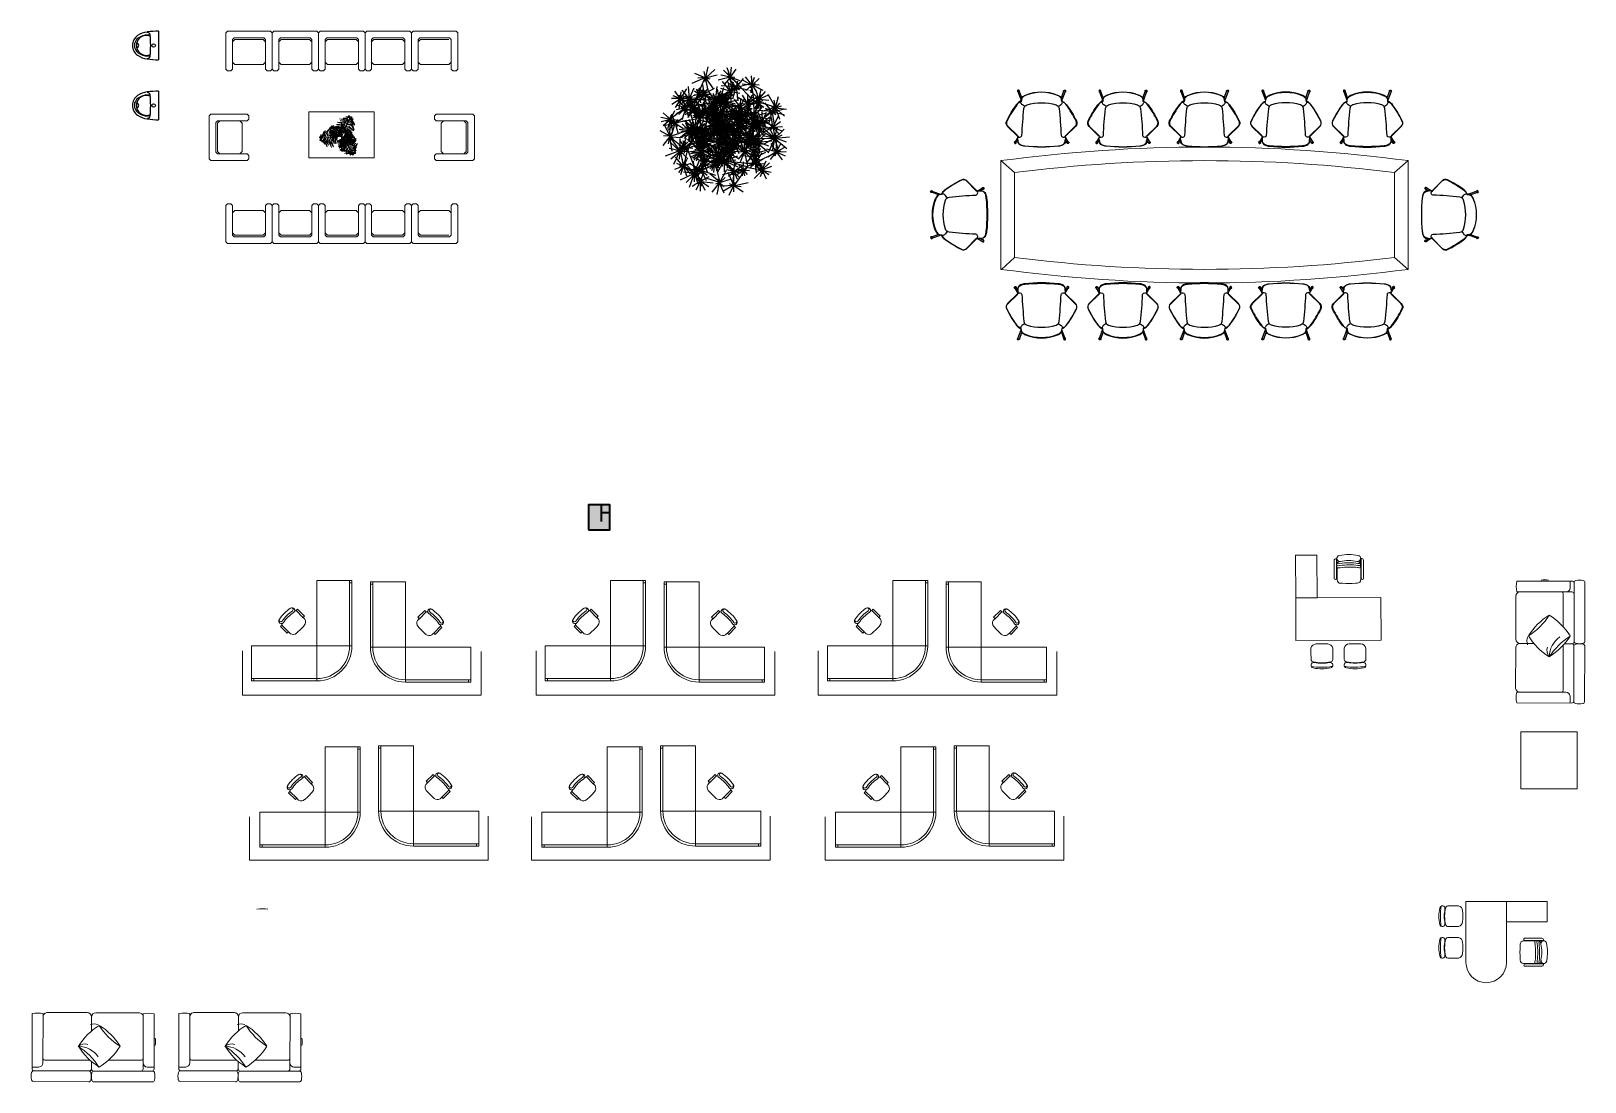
# Model space of a CAD drawing. Header units: millimetres. Extents: x 6919 to 14039, y 2520 to 4279.
# Drawn here: x 9257 to 10131, y 3679 to 4270 of the extents above; entities that cross this region are included whole.
import ezdxf

# ---------------------------------------------------------------- set-up
doc = ezdxf.new("R2010")
doc.units = ezdxf.units.MM
doc.linetypes.add('SLD-Durchgehend', pattern=[0])
doc.layers.get('Defpoints').update_dxf_attribs({"color": 250})
doc.layers.add('Edges', color=7, linetype='Continuous')
doc.layers.add('outline_cad-block.com', color=250, linetype='Continuous')
for name, color, linetype, lineweight in [('Furniture', 252, 'Continuous', 0), ('hatch', 214, 'Continuous', 15), ('wall', 160, 'Continuous', 35)]:
    doc.layers.add(name, color=color, linetype=linetype, lineweight=lineweight)

# ---------------------------------------------------------------- blocks, each defined once
blk = doc.blocks.new('Office_desk_set')
for p, q in [((-1255, 243), (-1255, 404)), ((-795, 242), (-795, 404)), ((-555, 243), (-555, 404)), ((-95, 242), (-95, 404)), ((-1350, 0), (0, 0)), ((-1255, 165), (-1255, 243)), ((-795, 163), (-795, 242)), ((-555, 165), (-555, 243)), ((-95, 163), (-95, 242)), ((0, 0), (0, -900)), ((0, -900), (-1350, -900)), ((-450, -1800), (-450, -900)), ((-450, -900), (0, -900)), ((0, -900), (0, -1800)), ((-1434, -1303), (-1432, -1686)), ((-1384, -1303), (-1382, -1724)), ((-1375, -1303), (-1375, -1280)), ((-1375, -1302), (-1374, -1370)), ((-1375, -1371), (-1373, -1718)), ((-1301, -1206), (-1294, -1206)), ((-1261, -1206), (-1294, -1206)), ((-989, -1204), (-948, -1204)), ((-874, -1301), (-874, -1278)), ((-874, -1301), (-873, -1369)), ((-873, -1369), (-871, -1716)), ((-864, -1301), (-862, -1722)), ((-814, -1301), (-812, -1684)), ((0, -1800), (-450, -1800))]:
    blk.add_line(p, q)
at = {"linetype": 'Continuous'}
for centre, radius, start, end in [((-1197, 524), 58.3, 99.8988, 279.7522), ((-1025, -282), 882, 78.0899, 101.9101), ((-1006, -480), 963, 91.1567, 100.8714), ((-1044, -480), 963, 79.1286, 88.8433), ((-853, 524), 58.3, 260.2478, 80.1012), ((-497, 524), 58.3, 99.8988, 279.7522), ((-325, -282), 882, 78.0899, 101.9101), ((-306, -480), 963, 91.1567, 100.8714), ((-344, -480), 963, 79.1286, 88.8433), ((-153, 524), 58.3, 260.2478, 80.1012), ((-1142, 192), 117, 193.2566, 265.9234), ((-1025, 1829), 1758, 265.9234, 274.0766), ((-908, 192), 117, 274.0766, 345.8334), ((-442, 192), 117, 193.2566, 265.9234), ((-325, 1829), 1758, 265.9234, 274.0766), ((-208, 192), 117, 274.0766, 345.8334), ((-1115, -3115), 1915, 86.2317, 94.3849), ((-1295, -1565), 102, 220.0354, 267.4848), ((-1310, -1730), 63.6, 80.5561, 260.4095), ((-1107, -635), 1049, 259.4369, 269.1516), ((-1149, -636), 1049, 271.465, 281.1797), ((-951, -1563), 102, 273.1318, 320.9947), ((-935, -1728), 63.6, 280.2071, 100.0605), ((-1127, -851), 961, 258.3982, 282.2184)]:
    blk.add_arc(centre, radius, start, end, dxfattribs=at)
for centre, radius, start, end in [((-1198, 395), 58, 100.0307, 171.6517), ((-1025, -682), 1250, 79.6211, 100.3789), ((-1025, -350), 823, 77.1708, 102.8292), ((-853, 395), 58, 8.3483, 79.9693), ((-498, 395), 58, 100.0307, 171.6517), ((-325, -682), 1250, 79.6211, 100.3789), ((-325, -350), 823, 77.1708, 102.8292), ((-153, 395), 58, 8.3483, 79.9693), ((-1350, -450), 450, 90, 270), ((-1409, -1314), 27.5, 24.5958, 155.829), ((-1301, -1280), 74.1, 90.3083, 180.3083), ((-948, -1278), 74.1, 0.3083, 90.3083), ((-849, -1313), 27.5, 204.3355, 206.5711), ((-839, -1312), 27.5, 24.7876, 156.0208), ((-1394, -1688), 38.1, 177.6524, 288.8331), ((-1345, -1690), 158, 74.7531, 100.4859), ((-1345, -1690), 112, 74.7531, 104.4332), ((-1345, -1733), 112, 74.7531, 104.4332), ((-1132, -228), 1366, 262.2773, 278.3393), ((-1132, -271), 1366, 262.2773, 278.3393), ((-1132, -228), 1320, 262.2773, 278.3393), ((-904, -1687), 158, 78.6001, 104.4332), ((-904, -1687), 112, 73.6429, 104.4332), ((-903, -1731), 112, 73.6429, 104.4332), ((-850, -1686), 38.1, 251.7835, 2.9643)]:
    blk.add_arc(centre, radius, start, end)
blk = doc.blocks.new('z_96')
at = {"color": 86, "linetype": 'Continuous'}
for p, q in [((-282, 143), (-440, 264)), ((-279, 140), (-327, 271)), ((-280, 150), (-254, 304)), ((-277, 144), (-209, 319)), ((-276, 141), (-147, 221)), ((-10, 183), (-130, 223)), ((2, 182), (-93, 262)), ((-2, 184), (-55, 292)), ((1, 182), (29, 300)), ((4, 189), (59, 265)), ((6, 185), (92, 285)), ((393, 90), (354, 209)), ((396, 95), (439, 246)), ((-283, 139), (-471, 115)), ((-292, 134), (-431, 180)), ((-279, 142), (-398, 17)), ((-286, 137), (-375, 92)), ((-278, 140), (-313, -1)), ((-279, 135), (-307, 100)), ((-280, 150), (-304, 174)), ((-278, 131), (-222, 40)), ((-277, 137), (-129, 19)), ((-263, 140), (-131, 114)), ((-260, 142), (-98, 156)), ((-75, -25), (-112, 38)), ((-6, 186), (-100, 114)), ((-5, 182), (-87, 72)), ((-72, -35), (-42, 65)), ((-1, 185), (126, 194)), ((2, 183), (70, 78)), ((10, 182), (88, 115)), ((164, -90), (143, 12)), ((163, -89), (239, 8)), ((393, 90), (274, 50)), ((393, 90), (285, 153)), ((393, 90), (294, 12)), ((391, 83), (363, 42)), ((393, 90), (479, 182)), ((393, 90), (515, 124)), ((393, 90), (494, 13)), ((393, 90), (517, 64)), ((393, 90), (443, -26)), ((409, 93), (456, 89)), ((-237, -199), (-392, -169)), ((-242, -196), (-391, -241)), ((-246, -194), (-283, -164)), ((-237, -199), (-267, -22)), ((-234, -202), (-196, -41)), ((-231, -196), (-205, -162)), ((-75, -39), (-157, -75)), ((-74, -33), (-152, -41)), ((-65, -33), (-136, -11)), ((-76, -36), (-103, -106)), ((-80, -29), (-90, -20)), ((-73, -35), (-72, -112)), ((-70, -40), (-38, -103)), ((-70, -41), (4, -57)), ((-68, -28), (-56, -19)), ((167, -95), (37, -175)), ((161, -92), (74, -95)), ((159, -86), (86, -29)), ((164, -102), (119, -171)), ((163, -86), (138, -56)), ((164, -93), (157, -141)), ((160, -93), (268, -148)), ((164, -92), (234, -170)), ((165, -92), (296, -74)), ((167, -88), (276, -25)), ((167, -91), (187, -100)), ((167, -104), (188, -213)), ((168, -88), (194, -72)), ((-242, -199), (-330, -310)), ((-241, -202), (-259, -277)), ((-242, -202), (-48, -207)), ((-236, -201), (-139, -307)), ((-231, -206), (-147, -236))]:
    blk.add_line(p, q, dxfattribs=at)
at = {"color": 251, "linetype": 'Continuous'}
for p, q in [((-18, -6), (-275, 142)), ((-5, -3), (1, 176)), ((0, 0), (389, 84)), ((-10, -6), (-236, -205)), ((-16, -6), (-75, -37)), ((-5, -19), (164, -92))]:
    blk.add_line(p, q, dxfattribs=at)
blk = doc.blocks.new('сосна 1')
for p, rotation in [((-413, 387), 205.4822314301707), ((318, 388), 121.1570021628385), ((-351, 122), 257.3134436407499), ((-143, -5), 121.1570021628385), ((-137, 361), 177.7388340989747), ((-117, 122), 55.05972244949476), ((286, 9), 60.73020616460848), ((-343, -102), 57.88453704712605), ((-274, 161), 177.7388340989747), ((174, 17), 349.7944254651076), ((234, -65), 73.86762904044271), ((-502, -282), 279.7984529833926), ((-175, -367), 63.19571700542104), ((98, -5), 177.7388340989747), ((327, 46), 177.7388340989747), ((-49, -394), 342.5348703671633), ((261, -459), 13.7229345296671)]:
    blk.add_blockref('z_96', p, dxfattribs=dict(rotation=rotation))
blk = doc.blocks.new('URINARIO E-01')
at = {"layer": 'Edges'}
blk.add_line((-0.179, 0), (0.179, 0), dxfattribs=at)
blk.add_circle((0, -0.062), 0.0217, dxfattribs=at)
for centre, radius, start, end in [((1.552, 0.066), 1.733, 182.1803, 186.902), ((0.102, -0.11), 0.272, 186.902, 214.3731), ((-0.13, -0.137), 0.0309, 96.1787, 179.6284), ((0, -1.337), 1.238, 90, 96.1787), ((-0.099, -0.134), 0.0309, 94.7005, 178.5474), ((0.068, -0.138), 0.198, 178.5474, 216.6603), ((0.049, -0.148), 0.173, 170.4634, 186.3292), ((0, -0.153), 0.124, 186.3292, 270), ((-0.061, -0.13), 0.0619, 162.6845, 170.4634), ((0, -1.337), 1.238, 83.8213, 90), ((0, -0.153), 0.124, 270, 353.6708), ((-0.068, -0.138), 0.198, 323.3397, 1.4526), ((0.099, -0.134), 0.0309, 1.4526, 85.2995), ((0.061, -0.13), 0.0619, 9.5366, 17.3155), ((-0.049, -0.148), 0.173, 353.6708, 9.5366), ((-0.102, -0.11), 0.272, 325.6269, 353.098), ((0.13, -0.137), 0.0309, 0.3716, 83.8213), ((-1.552, 0.066), 1.733, 353.098, 357.8197), ((0, -0.179), 0.149, 214.3731, 270), ((0, -0.192), 0.111, 215.476, 270), ((0, -0.279), 0.0309, 90, 170.5862), ((0, -0.279), 0.0309, 9.4138, 90), ((0, -0.192), 0.111, 270, 324.524), ((0, -0.179), 0.149, 270, 325.6269)]:
    blk.add_arc(centre, radius, start, end, dxfattribs=at)
blk = doc.blocks.new('Burgaz 246-10')
at = {"layer": 'outline_cad-block.com', "color": 0}
for points in [[(-259, 112, 0.061207), (-270, 125), (-375, 228, -0.327149), (-385, 289, -0.041393), (-277, 467, -0.085418), (-246, 496, -0.125007), (-231, 502, 0.35103), (-228, 505, -0.032849), (-222, 534, -0.128088), (-214, 549, -0.104124), (-177, 574, -0.200399), (177, 574, -0.104124), (214, 549, -0.128088), (222, 534, -0.032849), (228, 505, 0.35103), (231, 502, -0.125007), (246, 496, -0.085418), (277, 467, -0.041393), (385, 289, -0.327149), (375, 228), (270, 125, 0.061207), (259, 112)], [(263, 105), (263, 107, 0.41159), (261, 109, -0.139982), (257, 110, -0.402135), (256, 114, -0.06178), (267, 128), (373, 231, 0.327149), (382, 287, 0.041393), (274, 464, 0.085418), (244, 493, 0.125007), (231, 498, -0.35103), (224, 505, 0.032849), (219, 533, 0.128088), (211, 547, 0.104124), (176, 571, 0.200399), (-176, 571, 0.104124), (-211, 547, 0.128088), (-219, 533, 0.032849), (-224, 505, -0.35103), (-231, 498, 0.125007), (-244, 493, 0.085418), (-274, 464, 0.041393), (-382, 287, 0.327149), (-373, 231), (-267, 128, -0.06178), (-256, 114, -0.402135), (-257, 110, -0.139982), (-261, 109, 0.41159), (-263, 107), (-263, 105)], [(-227, 511, 0.108687), (-275, 469, 0.000684), (-277, 467)], [(-254, 110, 0.196725), (-227, 113, 0.25327), (-217, 129, -0.014534), (-194, 425, -0.301802), (-160, 466, -0.145943), (160, 466, -0.301802), (194, 425, -0.014534), (217, 129, 0.25327), (227, 113, 0.196725), (254, 110)], [(-190, 451), (-211, 465, -0.169891), (-230, 491)], [(190, 451), (211, 465, 0.169891), (230, 491)], [(-259, 113, 0.207995), (-264, 111, 0.591014), (-263, 105)], [(263, 105), (262, 64, -0.302801), (231, 21, -0.06461), (185, 10, -0.054299), (-185, 10, -0.06461), (-231, 21, -0.302801), (-262, 64), (-263, 105)], [(-262, 76, 0.14859), (-250, 40, 0.147572), (-230, 24, 0.06461), (-185, 14, 0.054299), (185, 14, 0.06461), (230, 24, 0.147572), (250, 40, 0.14859), (262, 76)], [(259, 113, -0.207995), (264, 111, -0.591014), (263, 105)]]:
    blk.add_lwpolyline(points, format="xyb", dxfattribs=at)
at = {"layer": 'outline_cad-block.com', "color": 0, "linetype": 'SLD-Durchgehend'}
for points in [[(-245, 612, 0.794459), (-260, 628, 0.638882), (-258, 608)], [(-219, 542), (-247, 620, 0.129008), (-249, 623, 0.758225), (-261, 615), (-226, 519)], [(219, 542), (247, 620, -0.129008), (249, 623, -0.758225), (261, 615), (226, 519)], [(245, 612, -0.794459), (260, 628, -0.638882), (258, 608)], [(-291, 62, 0.767834), (-295, 40, 0.662418), (-279, 55)], [(-263, 106), (-296, 55, 1.020853), (-283, 48), (-283, 48), (-262, 82)], [(263, 106), (296, 55, -1.020853), (283, 48), (283, 48), (262, 82)], [(291, 62, -0.767834), (295, 40, -0.662418), (279, 55)]]:
    blk.add_lwpolyline(points, format="xyb", dxfattribs=at)
blk = doc.blocks.new('Conference_Table2')
at = {"layer": 'Furniture', "color": 251, "true_color": 0x636466}
for points in [[(7.64, -30.56, -0.066667), (-221.55, -30.56), (-221.55, 30.56, -0.066667), (7.64, 30.56)], [(0, -23.85, -0.062746), (-213.91, -23.85), (-213.91, 23.85, -0.062746), (0, 23.85)]]:
    blk.add_lwpolyline(points, format="xyb", close=True, dxfattribs=at)
for points in [[(-221.55, 30.56), (-213.91, 23.85)], [(7.64, 30.56), (0, 23.85)], [(-221.18, -30.61), (-213.91, -23.85)], [(7.64, -30.56), (0, -23.85)]]:
    blk.add_lwpolyline(points, dxfattribs=at)
at = {"layer": 'Furniture', "color": 251, "true_color": 0x636466, "yscale": 0.05093031930031075, "zscale": 0.05093031930031075}
for p, xscale in [((-198.63, 38.2), 0.05093031930031075), ((-152.79, 38.2), 0.05093031930031075), ((-106.95, 38.2), 0.05093031930031075), ((-61.12, 38.2), -0.05093031930031075), ((-15.28, 38.2), -0.05093031930031075)]:
    blk.add_blockref('Burgaz 246-10', p, dxfattribs=dict(at, xscale=xscale))
for p, xscale, rotation in [((-229.01, 0.18), 0.05093031930031075, 90), ((15.1, 0.18), -0.05093031930031075, 270), ((-198.63, -38.2), -0.05093031930031075, 180), ((-152.79, -38.2), -0.05093031930031075, 180), ((-106.95, -38.2), -0.05093031930031075, 180), ((-61.12, -38.2), 0.05093031930031075, 180), ((-15.28, -38.2), 0.05093031930031075, 180)]:
    blk.add_blockref('Burgaz 246-10', p, dxfattribs=dict(at, xscale=xscale, rotation=rotation))
blk = doc.blocks.new('Comman area sofa set')
at = {"layer": 'Furniture', "linetype": 'ByBlock'}
for p, q in [((-120.9, 111.02), (-122.22, 109.7)), ((-120.9, 111.02), (-104.88, 111.02)), ((-104.88, 111.02), (-103.56, 109.7)), ((-94.77, 111.02), (-96.09, 109.7)), ((-94.77, 111.02), (-78.75, 111.02)), ((-78.75, 111.02), (-77.43, 109.7)), ((-68.65, 111.02), (-69.97, 109.7)), ((-52.63, 111.02), (-68.65, 111.02)), ((-52.63, 111.02), (-51.31, 109.7)), ((-42.53, 111.02), (-43.85, 109.7)), ((-26.51, 111.02), (-42.53, 111.02)), ((-26.51, 111.02), (-25.19, 109.7)), ((-16.41, 111.02), (-17.73, 109.7)), ((-16.41, 111.02), (-0.39, 111.02)), ((-120.9, 97.03), (-122.22, 98.35)), ((-120.9, 97.03), (-104.88, 97.03)), ((-104.88, 97.03), (-103.56, 98.35)), ((-94.77, 97.03), (-96.09, 98.35)), ((-94.77, 97.03), (-78.75, 97.03)), ((-78.75, 97.03), (-77.43, 98.35)), ((-68.65, 97.03), (-69.97, 98.35)), ((-52.63, 97.03), (-68.65, 97.03)), ((-52.63, 97.03), (-51.31, 98.35)), ((-42.53, 97.03), (-43.85, 98.35)), ((-26.51, 97.03), (-42.53, 97.03)), ((-26.51, 97.03), (-25.19, 98.35)), ((-16.41, 97.03), (-17.73, 98.35)), ((-16.41, 97.03), (-0.39, 97.03)), ((-0.39, 97.03), (0.93, 98.35)), ((-130.61, 63.99), (-129.29, 65.31)), ((-130.61, 63.99), (-130.61, 47.97)), ((-116.62, 63.99), (-117.94, 65.31)), ((-116.62, 63.99), (-116.62, 47.97)), ((-4.66, 63.99), (-3.35, 65.31)), ((-4.66, 63.99), (-4.66, 47.97)), ((9.33, 63.99), (8.01, 65.31)), ((9.33, 63.99), (9.33, 47.97)), ((-130.61, 47.97), (-129.29, 46.65)), ((-116.62, 47.97), (-117.94, 46.65)), ((-4.66, 47.97), (-3.35, 46.65)), ((9.33, 47.97), (8.01, 46.65)), ((-120.9, 14.93), (-122.22, 13.61)), ((-120.9, 14.93), (-104.88, 14.93)), ((-104.88, 14.93), (-103.56, 13.61)), ((-94.77, 14.93), (-96.09, 13.61)), ((-94.77, 14.93), (-78.75, 14.93)), ((-78.75, 14.93), (-77.43, 13.61)), ((-68.65, 14.93), (-69.97, 13.61)), ((-52.63, 14.93), (-68.65, 14.93)), ((-52.63, 14.93), (-51.31, 13.61)), ((-42.53, 14.93), (-43.85, 13.61)), ((-26.51, 14.93), (-42.53, 14.93)), ((-26.51, 14.93), (-25.19, 13.61)), ((-16.41, 14.93), (-17.73, 13.61)), ((-16.41, 14.93), (-0.39, 14.93)), ((-0.39, 14.93), (0.93, 13.61)), ((-120.9, 0.93), (-122.22, 2.25)), ((-120.9, 0.93), (-104.88, 0.93)), ((-104.88, 0.93), (-103.56, 2.25)), ((-94.77, 0.93), (-96.09, 2.25)), ((-94.77, 0.93), (-78.75, 0.93)), ((-78.75, 0.93), (-77.43, 2.25)), ((-68.65, 0.93), (-69.97, 2.25)), ((-52.63, 0.93), (-68.65, 0.93)), ((-52.63, 0.93), (-51.31, 2.25)), ((-42.53, 0.93), (-43.85, 2.25)), ((-26.51, 0.93), (-42.53, 0.93)), ((-26.51, 0.93), (-25.19, 2.25)), ((-16.41, 0.93), (-17.73, 2.25)), ((-16.41, 0.93), (-0.39, 0.93))]:
    blk.add_line(p, q, dxfattribs=at)
at = {"layer": 'Furniture', "linetype": 'Continuous'}
blk.add_line((-60.8, 64.34), (-60.8, 49.41), dxfattribs=at)
at = {"layer": 'Furniture', "linetype": 'ByBlock'}
for points in [[(-100.76, 93.29), (-99.83, 94.23), (-99.83, 114.75), (-100.76, 115.69), (-125.02, 115.69), (-125.95, 114.75), (-125.95, 94.23), (-125.02, 93.29), (-123.15, 93.29), (-122.22, 94.23), (-122.22, 111.02), (-121.28, 111.95), (-104.49, 111.95), (-103.56, 111.02), (-103.56, 94.23), (-102.62, 93.29)], [(-74.64, 93.29), (-73.7, 94.23), (-73.7, 114.75), (-74.64, 115.69), (-98.89, 115.69), (-99.83, 114.75), (-99.83, 94.23), (-98.89, 93.29), (-97.03, 93.29), (-96.09, 94.23), (-96.09, 111.02), (-95.16, 111.95), (-78.37, 111.95), (-77.43, 111.02), (-77.43, 94.23), (-76.5, 93.29)], [(-72.77, 93.29), (-73.7, 94.23), (-73.7, 114.75), (-72.77, 115.69), (-48.51, 115.69), (-47.58, 114.75), (-47.58, 94.23), (-48.51, 93.29), (-50.38, 93.29), (-51.31, 94.23), (-51.31, 111.02), (-52.25, 111.95), (-69.04, 111.95), (-69.97, 111.02), (-69.97, 94.23), (-70.9, 93.29)], [(-46.65, 93.29), (-47.58, 94.23), (-47.58, 114.75), (-46.65, 115.69), (-22.39, 115.69), (-21.46, 114.75), (-21.46, 94.23), (-22.39, 93.29), (-24.26, 93.29), (-25.19, 94.23), (-25.19, 111.02), (-26.12, 111.95), (-42.92, 111.95), (-43.85, 111.02), (-43.85, 94.23), (-44.78, 93.29)], [(3.73, 93.29), (4.66, 94.23), (4.66, 114.75), (3.73, 115.69), (-20.52, 115.69), (-21.46, 114.75), (-21.46, 94.23), (-20.52, 93.29), (-18.66, 93.29), (-17.73, 94.23), (-17.73, 111.02), (-16.79, 111.95), (0, 111.95), (0.93, 111.02), (0.93, 94.23), (1.87, 93.29)], [(-79.13, 70.35), (-42.4, 70.35), (-42.4, 44.39), (-79.13, 44.39)], [(-112.89, 43.85), (-113.82, 42.92), (-134.34, 42.92), (-135.28, 43.85), (-135.28, 68.11), (-134.34, 69.04), (-113.82, 69.04), (-112.89, 68.11), (-112.89, 66.24), (-113.82, 65.31), (-130.61, 65.31), (-131.55, 64.37), (-131.55, 47.58), (-130.61, 46.65), (-113.82, 46.65), (-112.89, 45.71)], [(-8.4, 43.85), (-7.46, 42.92), (13.06, 42.92), (13.99, 43.85), (13.99, 68.11), (13.06, 69.04), (-7.46, 69.04), (-8.4, 68.11), (-8.4, 66.24), (-7.46, 65.31), (9.33, 65.31), (10.26, 64.37), (10.26, 47.58), (9.33, 46.65), (-7.46, 46.65), (-8.4, 45.71)], [(-100.76, 18.66), (-99.83, 17.73), (-99.83, -2.8), (-100.76, -3.73), (-125.02, -3.73), (-125.95, -2.8), (-125.95, 17.73), (-125.02, 18.66), (-123.15, 18.66), (-122.22, 17.73), (-122.22, 0.93), (-121.28, 0), (-104.49, 0), (-103.56, 0.93), (-103.56, 17.73), (-102.62, 18.66)], [(-74.64, 18.66), (-73.7, 17.73), (-73.7, -2.8), (-74.64, -3.73), (-98.89, -3.73), (-99.83, -2.8), (-99.83, 17.73), (-98.89, 18.66), (-97.03, 18.66), (-96.09, 17.73), (-96.09, 0.93), (-95.16, 0), (-78.37, 0), (-77.43, 0.93), (-77.43, 17.73), (-76.5, 18.66)], [(-72.77, 18.66), (-73.7, 17.73), (-73.7, -2.8), (-72.77, -3.73), (-48.51, -3.73), (-47.58, -2.8), (-47.58, 17.73), (-48.51, 18.66), (-50.38, 18.66), (-51.31, 17.73), (-51.31, 0.93), (-52.25, 0), (-69.04, 0), (-69.97, 0.93), (-69.97, 17.73), (-70.9, 18.66)], [(-46.65, 18.66), (-47.58, 17.73), (-47.58, -2.8), (-46.65, -3.73), (-22.39, -3.73), (-21.46, -2.8), (-21.46, 17.73), (-22.39, 18.66), (-24.26, 18.66), (-25.19, 17.73), (-25.19, 0.93), (-26.12, 0), (-42.92, 0), (-43.85, 0.93), (-43.85, 17.73), (-44.78, 18.66)], [(3.73, 18.66), (4.66, 17.73), (4.66, -2.8), (3.73, -3.73), (-20.52, -3.73), (-21.46, -2.8), (-21.46, 17.73), (-20.52, 18.66), (-18.66, 18.66), (-17.73, 17.73), (-17.73, 0.93), (-16.79, 0), (0, 0), (0.93, 0.93), (0.93, 17.73), (1.87, 18.66)]]:
    blk.add_lwpolyline(points, close=True, dxfattribs=at)
at = {"layer": 'Furniture', "linetype": 'Continuous'}
for points in [[(-66.56, 61.63, 18.43), (-67.55, 60.91, 18.14), (-67.33, 61.45, 18.19)], [(-65.73, 60.88, 18.73), (-65.65, 60.88, 18.73), (-66.62, 61.75, 18.39), (-66.7, 61.75, 18.39)], [(-66.53, 61.6, 18.46), (-66.23, 62.49, 18.2), (-66.68, 62.35, 18.21)], [(-66.09, 61.21, 18.61), (-65.46, 62.06, 18.4), (-65.28, 62.69, 18.21), (-66.02, 62.06, 18.35)], [(-65.35, 60.55, 18.7), (-64.68, 62.16, 18.46), (-65.54, 61.45, 18.66)], [(-64.83, 60.08, 18.63), (-63.88, 61.81, 18.33), (-63.15, 62.44, 18.15), (-64.38, 61.94, 18.41)], [(-64.13, 59.46, 18.43), (-63.28, 61.4, 18.45), (-62.41, 62.34, 18.16), (-63.59, 61.62, 18.73)], [(-58.78, 60.93, 14.18), (-60.86, 62.7, 13.78), (-63.68, 63.28, 13.23), (-60.5, 63.36, 13.86)], [(-63.59, 58.98, 17.92), (-62.66, 60.85, 17.87), (-60.81, 61.71, 16.91), (-62.84, 61.43, 18.17)], [(-58.33, 62.06, 14.28), (-59.87, 63.64, 13.98), (-63.3, 64.52, 13.31), (-59.58, 64.26, 14.04)], [(-59.5, 59.27, 12.91), (-60.68, 60.38, 13.04), (-62.95, 61.32, 12.33), (-61.21, 61.15, 13.32)], [(-62.91, 58.37, 17.28), (-62.08, 59.71, 17.14), (-60.47, 61.47, 16.61), (-62.67, 59.87, 17.58)], [(-59.18, 60.08, 13.77), (-60.54, 61.36, 13.92), (-62.34, 62.09, 13.34), (-60.21, 61.82, 14.5)], [(-57.21, 64.35, 14.51), (-58.26, 65.62, 14.31), (-61.89, 66.34, 13.6), (-57.79, 66.23, 14.41)], [(-57.7, 63.17, 14.41), (-59.44, 64.84, 14.07), (-61.49, 65.31, 13.67), (-58.79, 65.3, 14.21)], [(-56.82, 65.32, 14.05), (-57.94, 66.59, 13.44), (-59.93, 66.77, 13.38), (-57.61, 67.03, 13.21)], [(-59.03, 60.41, 14.14), (-58.95, 60.41, 14.14), (-57.1, 64.4, 14.52), (-57.18, 64.4, 14.52)], [(-58.35, 61.88, 14.29), (-56.5, 61.25, 13.97), (-53.95, 59.67, 13.41), (-56.45, 62.17, 14.1)], [(-56.23, 66.74, 13.16), (-57.23, 67.31, 12.77), (-58.29, 67.48, 12.81), (-56.67, 67.56, 12.41)], [(-57.77, 63.13, 14.41), (-55.25, 62.59, 14.02), (-53.74, 60.27, 13.48), (-54.57, 63.11, 14.01)], [(-57.31, 64.13, 14.51), (-54.72, 63.74, 14.13), (-53.35, 62.88, 13.83), (-54.52, 64.3, 14.19)], [(-57.18, 64.4, 14.53), (-57.1, 64.4, 14.53), (-56.18, 66.41, 13.5), (-56.26, 66.41, 13.5)], [(-55.83, 67.34, 12.48), (-57.14, 68.06, 12), (-56.41, 67.99, 11.93)], [(-56.83, 65.17, 14.15), (-54.53, 64.43, 13.55), (-53.54, 63.71, 13.43), (-54.56, 65.05, 13.35)], [(-56.5, 65.89, 13.78), (-54.43, 65.46, 13.16), (-55.55, 66.32, 13.28)], [(-56.26, 66.41, 13.51), (-56.18, 66.41, 13.51), (-55.68, 67.49, 12.32), (-55.76, 67.49, 12.32)], [(-56.06, 66.83, 13.07), (-54.89, 66.24, 12.78), (-54.13, 66.11, 12.4), (-55.13, 66.82, 12.47)], [(-55.84, 67.31, 12.53), (-54.76, 67.07, 12.03), (-55.11, 67.53, 11.89)], [(-72.67, 55.43, 12.53), (-73, 56.48, 12.03), (-73.22, 55.95, 11.89)], [(-72.7, 55.42, 12.48), (-72.66, 53.93, 12), (-72.97, 54.59, 11.93)], [(-71.68, 55.52, 13.51), (-71.6, 55.52, 13.51), (-72.79, 55.41, 12.32), (-72.87, 55.41, 12.32)], [(-72.14, 55.48, 13.07), (-72.22, 56.79, 12.78), (-72.48, 57.51, 12.4), (-72.6, 56.29, 12.47)], [(-71.98, 55.37, 13.16), (-71.98, 54.22, 12.77), (-71.59, 53.23, 12.81), (-72.47, 54.58, 12.41)], [(-71.11, 55.57, 13.78), (-71.77, 57.57, 13.16), (-71.95, 56.18, 13.28)], [(-69.48, 55.72, 14.53), (-69.4, 55.72, 14.53), (-71.6, 55.52, 13.5), (-71.68, 55.52, 13.5)], [(-70.46, 55.57, 14.05), (-70.99, 53.97, 13.44), (-70.15, 52.15, 13.38), (-71.53, 54.03, 13.21)], [(-70.32, 55.64, 14.15), (-70.83, 58.01, 13.55), (-70.69, 59.22, 13.43), (-71.35, 57.67, 13.35)], [(-69.42, 55.72, 14.51), (-69.99, 54.17, 14.31), (-68.8, 50.67, 13.6), (-70.75, 54.28, 14.41)], [(-69.18, 55.75, 14.51), (-70.14, 58.18, 14.13), (-70.08, 59.8, 13.83), (-70.71, 58.07, 14.19)], [(-68.09, 55.85, 14.41), (-68.88, 58.3, 14.02), (-67.62, 60.77, 13.48), (-69.67, 58.63, 14.01)], [(-65.1, 56.12, 14.14), (-65.02, 56.12, 14.14), (-69.39, 55.72, 14.52), (-69.47, 55.72, 14.52)], [(-68.15, 55.89, 14.41), (-68.73, 53.55, 14.07), (-68.11, 51.54, 13.67), (-69.45, 53.88, 14.21)], [(-66.88, 55.9, 14.28), (-67.47, 53.78, 13.98), (-66.52, 50.36, 13.31), (-68.16, 53.71, 14.04)], [(-66.71, 55.97, 14.29), (-67.09, 57.89, 13.97), (-67, 60.88, 13.41), (-67.92, 57.47, 14.1)], [(-66.05, 61.05, 18.62), (-66.83, 60.52, 18.39), (-67.22, 59.76, 18.3), (-66.96, 61.07, 18.32)], [(-64.25, 59.57, 18.52), (-65.47, 59.06, 18.67), (-67.15, 56.7, 17.83), (-65.74, 59.48, 19.03)], [(-64.96, 60.14, 18.62), (-66.32, 59.69, 18.47), (-66.99, 58.28, 18.16), (-66.6, 60.07, 18.52)], [(-65.67, 56.07, 14.18), (-66.16, 53.38, 13.78), (-65.26, 50.65, 13.23), (-66.91, 53.37, 13.86)], [(-65.39, 56.09, 14.18), (-66, 58.56, 13.77), (-66.07, 59.82, 13.54), (-66.38, 57.21, 14.04)], [(-63.04, 58.42, 17.34), (-64.63, 57.63, 17.45), (-66.35, 55.43, 16.73), (-64.97, 57.94, 17.77)], [(-63.59, 59.04, 17.94), (-65.32, 58.13, 18.02), (-66.31, 56.81, 17.57), (-65.42, 58.65, 18.39)], [(-64.28, 59.59, 18.56), (-64.2, 59.59, 18.56), (-65.65, 60.88, 18.73), (-65.73, 60.88, 18.73)], [(-64.74, 56.15, 13.77), (-65.16, 54.33, 13.92), (-64.9, 52.41, 13.34), (-65.73, 54.39, 14.5)], [(-64.68, 56.16, 13.74), (-65.12, 57.44, 13.74), (-65.51, 60.32, 13.13), (-65.67, 58.02, 14.07)], [(-62.4, 57.92, 16.79), (-64.3, 56.8, 16.8), (-65.62, 54.97, 16.16), (-64.64, 57.16, 17.16)], [(-61.79, 56.42, 10.81), (-61.71, 56.42, 10.81), (-65.02, 56.12, 14.14), (-65.1, 56.12, 14.14)], [(-63.82, 56.24, 12.88), (-64.31, 57.34, 12.98), (-64.66, 59.49, 12.59), (-64.73, 57.13, 13.45)], [(-63.87, 56.28, 12.91), (-64.25, 54.7, 13.04), (-63.92, 52.26, 12.33), (-64.65, 53.86, 13.32)], [(-62.04, 57.6, 16.13), (-63.25, 56.77, 16.46), (-64.41, 55.72, 16.03), (-63.3, 56.94, 17.09)], [(-61.82, 57.46, 15.18), (-62.87, 56.74, 15.48), (-64.34, 55.41, 14.95), (-63.46, 56.41, 15.86)], [(-62.12, 57.67, 16.53), (-62.04, 57.67, 16.53), (-64.2, 59.59, 18.55), (-64.28, 59.59, 18.55)], [(-63.04, 56.31, 12.1), (-63.62, 57.4, 12.28), (-64.03, 59.08, 12.11), (-64.01, 57.31, 12.7)], [(-63.1, 56.3, 12.12), (-63.39, 55.01, 12.21), (-63.11, 53.43, 11.68), (-63.75, 54.92, 12.57)], [(-61.68, 57.28, 14.33), (-62.54, 56.69, 14.55), (-63.48, 55.81, 14.13), (-62.65, 56.73, 14.95)], [(-60.52, 53.51, 20), (-62.04, 53.09, 19.86), (-63.36, 52.88, 19.33), (-61.72, 52.58, 20.3)], [(-60.64, 54.7, 18.8), (-61.66, 54.37, 18.93), (-63.23, 53.88, 18.56), (-62.14, 54.11, 19.36)], [(-60.61, 54.38, 19.39), (-62.57, 53.76, 19.26), (-62.85, 53.66, 19.09), (-61.5, 53.62, 19.65)], [(-60.43, 52.61, 20.64), (-62.38, 51.86, 20.59), (-62.62, 51.82, 19.62), (-61.6, 51.31, 20.89)], [(-60.66, 54.95, 17.86), (-61.55, 54.63, 18.09), (-62.54, 54.27, 17.87), (-61.4, 54.54, 18.59)], [(-59.87, 58.59, 12.12), (-60.84, 59.48, 12.21), (-62.35, 60.03, 11.68), (-60.74, 59.85, 12.57)], [(-62.26, 57.79, 16.67), (-61.24, 59.58, 16.54), (-60.62, 60.37, 16.37), (-62.12, 58.95, 16.93)], [(-60.69, 55.17, 17.01), (-61.57, 54.83, 17.33), (-62.2, 54.52, 17.31), (-61.51, 54.73, 17.78)], [(-61.39, 57.02, 12.89), (-61.31, 57.02, 12.89), (-62.04, 57.67, 16.53), (-62.12, 57.67, 16.53)], [(-62.02, 57.58, 16.08), (-61.49, 58.51, 16.21), (-60.18, 60.47, 15.84), (-61.31, 59.03, 16.64)], [(-61.83, 57.41, 15.14), (-61.4, 58.24, 15.37), (-60.43, 59.72, 15.15), (-61.57, 58.21, 15.87)], [(-61.79, 56.42, 10.81), (-61.71, 56.42, 10.81), (-60.74, 56.51, 6.81), (-60.82, 56.51, 6.81)], [(-58.59, 53.35, 13.74), (-59.47, 52.32, 13.74), (-61.78, 50.55, 13.13), (-59.7, 51.56, 14.07)], [(-61.66, 57.26, 14.29), (-61.24, 58.11, 14.61), (-60.51, 59.3, 14.59), (-61.36, 58.15, 15.06)], [(-59.09, 54.05, 12.88), (-59.79, 53.08, 12.98), (-61.49, 51.7, 12.59), (-59.4, 52.83, 13.45)], [(-59.54, 54.69, 12.1), (-60.2, 53.65, 12.28), (-61.45, 52.45, 12.11), (-59.92, 53.35, 12.7)], [(-61.39, 57.02, 12.89), (-61.31, 57.02, 12.89), (-60.72, 56.49, 8.41), (-60.8, 56.49, 8.41)], [(-58.18, 52.77, 14.18), (-60.02, 51.01, 13.77), (-61.06, 50.31, 13.54), (-58.65, 51.35, 14.04)], [(-60.42, 57.39, 10.81), (-60.34, 57.39, 10.81), (-60.74, 56.51, 6.81), (-60.82, 56.51, 6.81)], [(-60.27, 55.72, 10.81), (-60.19, 55.72, 10.81), (-60.74, 56.51, 6.81), (-60.82, 56.51, 6.81)], [(-60.04, 56.28, 12.89), (-59.96, 56.28, 12.89), (-60.72, 56.49, 8.41), (-60.8, 56.49, 8.41)], [(-60.72, 55.54, 15.61), (-60.64, 55.54, 15.61), (-60.72, 56.32, 11.13), (-60.8, 56.32, 11.13)], [(-60.72, 55.54, 15.61), (-60.64, 55.54, 15.61), (-60.55, 54.57, 19.25), (-60.63, 54.57, 19.25)], [(-60.7, 54.92, 17.9), (-60.16, 54.74, 18.2), (-58.18, 54.72, 17.67), (-59.5, 54.59, 18.58)], [(-60.68, 55.15, 17.05), (-60.37, 55, 17.27), (-59.08, 55.01, 16.85), (-60.31, 54.89, 17.67)], [(-60.64, 54.67, 18.85), (-59.9, 54.46, 19.18), (-58.34, 54.45, 18.75), (-59.98, 54.3, 19.81)], [(-60.63, 54.57, 19.25), (-60.55, 54.57, 19.25), (-60.26, 51.69, 21.27), (-60.34, 51.69, 21.27)], [(-60.59, 54.19, 19.51), (-58.43, 53.73, 19.52), (-57.33, 54.05, 18.88), (-58.43, 53.24, 19.88)], [(-60.47, 52.56, 20.66), (-58.58, 52.06, 20.74), (-58.07, 52.23, 20.29), (-58.86, 51.61, 21.11)], [(-60.46, 53.39, 20.06), (-58.76, 52.89, 20.17), (-57.11, 53.21, 19.45), (-58.71, 52.44, 20.49)], [(-60.42, 57.39, 10.81), (-60.34, 57.39, 10.81), (-58.95, 60.41, 14.14), (-59.03, 60.41, 14.14)], [(-60.27, 55.72, 10.81), (-60.19, 55.72, 10.81), (-58.27, 53.01, 14.14), (-58.35, 53.01, 14.14)], [(-60.04, 56.28, 12.89), (-59.96, 56.28, 12.89), (-59.02, 56.02, 16.53), (-59.1, 56.02, 16.53)], [(-59.89, 58.54, 12.1), (-58.66, 58.49, 12.28), (-56.99, 58, 12.11), (-58.54, 58.88, 12.7)], [(-59.69, 56.19, 14.29), (-59.69, 55.24, 14.61), (-59.82, 53.85, 14.59), (-59.57, 55.26, 15.06)], [(-59.47, 56.13, 15.14), (-59.49, 55.19, 15.37), (-59.71, 53.44, 15.15), (-59.35, 55.29, 15.87)], [(-59.67, 56.18, 14.33), (-59.16, 57.09, 14.55), (-58.71, 58.29, 14.13), (-59.04, 57.1, 14.95)], [(-59.23, 56.06, 16.08), (-59.29, 54.99, 16.21), (-59.6, 52.65, 15.84), (-59.22, 54.45, 16.64)], [(-59.56, 59.24, 12.88), (-58.36, 59.12, 12.98), (-56.33, 58.34, 12.59), (-58.34, 59.58, 13.45)], [(-59.51, 54.65, 12.12), (-58.24, 55.04, 12.21), (-57.01, 56.07, 11.68), (-57.98, 54.77, 12.57)], [(-59.46, 56.08, 15.18), (-58.84, 57.19, 15.48), (-58.11, 59.03, 14.95), (-58.46, 57.75, 15.86)], [(-58.92, 55.97, 16.67), (-59.05, 53.92, 16.54), (-59.25, 52.94, 16.37), (-58.54, 54.87, 16.93)], [(-59.2, 60.03, 13.74), (-57.87, 59.77, 13.74), (-55.18, 58.66, 13.13), (-57.1, 59.96, 14.07)], [(-59.2, 56.05, 16.13), (-58.49, 57.33, 16.46), (-57.91, 58.78, 16.03), (-58.36, 57.2, 17.09)], [(-59.1, 56.02, 16.53), (-59.02, 56.02, 16.53), (-56.24, 55.26, 18.55), (-56.32, 55.26, 18.55)], [(-59.1, 53.98, 12.91), (-57.54, 54.45, 13.04), (-55.59, 55.95, 12.33), (-56.62, 54.53, 13.32)], [(-58.9, 60.67, 14.18), (-56.46, 59.96, 13.77), (-55.34, 59.4, 13.54), (-57.45, 60.97, 14.04)], [(-58.08, 55.74, 17.28), (-58.23, 54.17, 17.14), (-58.89, 51.89, 16.61), (-57.64, 54.29, 17.58)], [(-58.74, 55.92, 16.79), (-57.53, 57.77, 16.8), (-57.16, 60, 16.16), (-57.07, 57.6, 17.16)], [(-58.56, 53.3, 13.77), (-56.77, 53.84, 13.92), (-55.23, 55.04, 13.34), (-56.54, 53.32, 14.5)], [(-57.2, 55.5, 17.92), (-57.21, 53.41, 17.87), (-58.48, 51.82, 16.91), (-56.79, 52.97, 18.17)], [(-58.35, 53.01, 14.14), (-58.27, 53.01, 14.14), (-55.73, 49.42, 14.52), (-55.81, 49.42, 14.52)], [(-58.02, 52.53, 14.18), (-55.44, 53.45, 13.78), (-53.53, 55.6, 13.23), (-55.06, 52.81, 13.86)], [(-57.95, 55.75, 17.34), (-56.87, 57.17, 17.45), (-56.3, 59.9, 16.73), (-56.43, 57.05, 17.77)], [(-57.27, 51.57, 14.28), (-55.13, 52.12, 13.98), (-52.65, 54.66, 13.31), (-54.73, 51.56, 14.04)], [(-57.17, 55.45, 17.94), (-56.03, 57.03, 18.02), (-55.73, 58.65, 17.57), (-55.71, 56.61, 18.39)], [(-56.51, 55.31, 18.43), (-56.41, 53.19, 18.45), (-56.77, 51.97, 18.16), (-56.03, 53.14, 18.73)], [(-56.62, 50.48, 14.41), (-54.3, 51.15, 14.07), (-52.87, 52.69, 13.67), (-54.23, 50.35, 14.21)], [(-56.35, 55.26, 18.52), (-55.48, 56.26, 18.67), (-55.02, 59.12, 17.83), (-55.05, 56, 19.03)], [(-56.32, 55.26, 18.56), (-56.24, 55.26, 18.56), (-54.36, 54.74, 18.73), (-54.44, 54.74, 18.73)], [(-55.6, 55.06, 18.63), (-55.69, 53.09, 18.33), (-56.06, 52.2, 18.15), (-55.18, 53.19, 18.41)], [(-55.85, 49.46, 14.51), (-54.22, 49.74, 14.31), (-51.78, 52.52, 13.6), (-53.92, 49.03, 14.41)], [(-55.46, 55.07, 18.62), (-54.44, 56.07, 18.47), (-54.46, 57.64, 18.16), (-54.02, 55.86, 18.52)], [(-54.93, 54.87, 18.7), (-54.81, 53.14, 18.46), (-54.36, 54.15, 18.66)], [(-54.44, 54.74, 18.73), (-54.36, 54.74, 18.73), (-53.11, 54.39, 18.39), (-53.19, 54.39, 18.39)], [(-53.97, 54.61, 18.61), (-54.16, 53.57, 18.4), (-54.05, 52.92, 18.21), (-53.66, 53.82, 18.35)], [(-54.08, 54.73, 18.62), (-53.62, 55.56, 18.39), (-53.61, 56.41, 18.3), (-53.26, 55.12, 18.32)], [(-53.41, 54.45, 18.46), (-53.28, 53.52, 18.2), (-52.94, 53.85, 18.21)], [(-53.37, 54.44, 18.43), (-52.8, 55.52, 18.14), (-52.75, 54.94, 18.19)], [(-60.36, 51.89, 21.15), (-62.3, 51.03, 21.17), (-62.53, 50.93, 20.88), (-62.22, 50.66, 21.45)], [(-60.27, 50.95, 21.35), (-62.14, 50.32, 21.05), (-62.05, 50.35, 20.87), (-61.86, 49.89, 21.13)], [(-60.1, 49.26, 21.33), (-61.14, 49.07, 21.12), (-61.7, 48.73, 20.93), (-60.73, 48.69, 21.07)], [(-57.42, 51.68, 14.29), (-58.88, 50.4, 13.97), (-61.52, 48.98, 13.41), (-58.11, 49.89, 14.1)], [(-56.62, 50.55, 14.41), (-58.35, 48.64, 14.02), (-61.11, 48.49, 13.48), (-58.23, 47.8, 14.01)], [(-60.05, 48.69, 21.17), (-60.87, 48.23, 20.92), (-60.44, 48.04, 20.93)], [(-60.35, 51.72, 21.24), (-59.1, 51.27, 21.39), (-58.03, 51.28, 20.55), (-59.19, 50.78, 21.75)], [(-60.34, 51.69, 21.28), (-60.26, 51.69, 21.28), (-60.07, 49.76, 21.45), (-60.15, 49.76, 21.45)], [(-60.21, 50.82, 21.34), (-58.91, 50.23, 21.19), (-58.11, 50.36, 20.88), (-58.95, 49.76, 21.24)], [(-60.15, 49.76, 21.45), (-60.07, 49.76, 21.45), (-59.94, 48.46, 21.1), (-60.02, 48.46, 21.1)], [(-60.03, 49.42, 21.34), (-59.09, 49.28, 21.11), (-58.82, 49.44, 21.02), (-59.37, 48.79, 21.04)], [(-55.98, 49.65, 14.51), (-57.61, 47.61, 14.13), (-59.04, 46.85, 13.83), (-57.23, 47.16, 14.19)], [(-55.32, 48.72, 14.15), (-57.11, 47.1, 13.55), (-58.23, 46.61, 13.43), (-56.56, 46.82, 13.35)], [(-54.87, 48.07, 13.78), (-56.27, 46.5, 13.16), (-54.97, 47.04, 13.28)], [(-54.27, 47.23, 13.07), (-55.36, 46.51, 12.78), (-55.86, 45.92, 12.4), (-54.74, 46.43, 12.47)], [(-55.81, 49.41, 14.53), (-55.73, 49.41, 14.53), (-54.46, 47.61, 13.5), (-54.54, 47.61, 13.5)], [(-55.19, 48.64, 14.05), (-53.54, 48.98, 13.44), (-52.39, 50.61, 13.38), (-53.32, 48.47, 13.21)], [(-53.96, 46.8, 12.53), (-54.71, 45.98, 12.03), (-54.14, 46.06, 11.89)], [(-54.53, 47.61, 13.51), (-54.45, 47.61, 13.51), (-53.77, 46.63, 12.32), (-53.85, 46.63, 12.32)], [(-54.26, 47.42, 13.16), (-53.27, 48, 12.77), (-52.59, 48.83, 12.81), (-53.33, 47.39, 12.41)], [(-53.95, 46.77, 12.48), (-52.67, 47.55, 12), (-53.09, 46.95, 11.93)]]:
    blk.add_3dface(points, dxfattribs=at)
blk = doc.blocks.new('A$C00400F56')
for p, q in [((50, 2150), (0, 2150)), ((0, 2150), (0, 2100)), ((1400, 2100), (0, 2100)), ((0, 2100), (0, 1400)), ((0, 2100), (50, 2100)), ((1400, 2150), (50, 2150)), ((50, 2150), (50, 2100)), ((50, 2100), (50, 2150)), ((50, 2100), (1400, 2100)), ((1400, 2150), (1400, 2100)), ((1400, 2100), (1400, 2150)), ((1400, 2100), (1400, 1400)), ((1400, 1400), (1400, 2100)), ((0, 1400), (1400, 1400)), ((1400, 1400), (2100, 1400)), ((1400, 0), (1400, 1400)), ((1400, 1400), (2100, 1400)), ((2100, 1400), (2100, 0)), ((2100, 1400), (2150, 1400)), ((2100, 50), (2100, 1400)), ((2100, 1400), (2150, 1400)), ((2150, 1400), (2150, 50)), ((763, 1129), (616, 982)), ((645, 953), (792, 1100)), ((831, 1139), (778, 1086)), ((616, 982), (645, 953)), ((1100, 792), (954, 645)), ((983, 616), (1130, 763)), ((1138, 829), (1086, 777)), ((954, 645), (983, 616)), ((2100, 50), (2150, 50)), ((2100, 0), (2100, 50)), ((2150, 50), (2100, 50)), ((2150, 50), (2150, 0)), ((2100, 0), (1400, 0)), ((2150, 0), (2100, 0))]:
    blk.add_line(p, q)
at = {"linetype": 'Continuous'}
for p, q in [((763, 1129), (792, 1100)), ((1101, 792), (1130, 763))]:
    blk.add_line(p, q, dxfattribs=at)
for centre, radius, start, end in [((1400, 1400), 750, 0, 90), ((1400, 1400), 700, 0, 90), ((1400, 1400), 700, 0, 90), ((700, 955), 54.9, 182.1618, 222.5717), ((956, 700), 54.9, 225.7226, 267.8382)]:
    blk.add_arc(centre, radius, start, end)
for centre, radius, start, end in [((887, 1044), 111, 49.0766, 120.8334), ((-131, -131), 1666, 40.9234, 49.0766), ((637, 868), 55.3, 35.2478, 215.1012), ((625, 850), 36.2, 40.0872, 205.3213), ((1292, 1292), 836, 213.0899, 236.9101), ((1296, 1291), 766, 213.0112, 236.9888), ((1438, 1412), 913, 214.1286, 223.8433), ((1412, 1438), 913, 226.1567, 235.8714), ((868, 637), 55.3, 234.8988, 54.7522), ((1044, 887), 111, 328.2566, 40.9234), ((856, 621), 35.2, 229.9128, 49.9128)]:
    blk.add_arc(centre, radius, start, end, dxfattribs=at)
blk = doc.blocks.new('Office_cubicles')
at = {"layer": 'Furniture'}
for p, q in [((-134.22, 0), (-134.22, 24.86)), ((0, 0), (0, 24.5)), ((0, 0), (-134.22, 0))]:
    blk.add_line(p, q, dxfattribs=at)
at = {"layer": 'Furniture', "yscale": 0.02625686610082625, "zscale": 0.02625686610082625, "rotation": 180}
for p, xscale in [((-129.07, 64.42), -0.02625686610082625), ((-5.82, 63.76), 0.02625686610082625)]:
    blk.add_blockref('A$C00400F56', p, dxfattribs=dict(at, xscale=xscale))
blk = doc.blocks.new('Single_sofa')
at = {"layer": 'Furniture', "color": 251, "true_color": 0x636466}
for p, q in [((-0.93, 7.28), (-0.83, 38.24)), ((5.26, 38.23), (5.22, 10.64)), ((30.15, 38.81), (7.32, 38.85)), ((32.58, 36.33), (32.57, 28.51)), ((59.26, 38.73), (35.03, 38.76)), ((61.65, 38.14), (61.6, 7.14)), ((67.74, 7.17), (67.74, 38.14)), ((31.76, 12.11), (6.3, 12.15)), ((32.49, 7.19), (32.5, 11.36)), ((42.11, 12.08), (60.73, 12.02)), ((2.95, 8.2), (-0.93, 8.21)), ((31.04, 6.01), (-0.02, 6.06)), ((0, 0), (31.02, -0.1)), ((66.84, 5.95), (33.7, 5.96)), ((63.87, 8.11), (67.74, 8.1)), ((66.82, -0.15), (33.89, -0.14))]:
    blk.add_line(p, q, dxfattribs=at)
for centre, radius, start, end in [((2.18, 23.46), 15.09, 78.20063, 101.48421), ((7.71, 36.44), 2.44, 99.36926, 179.81441), ((30.14, 36.37), 2.44, 359.81441, 89.81441), ((35.02, 36.32), 2.44, 89.91174, 179.81441), ((59.25, 36.28), 2.44, 11.81987, 89.81441), ((64.69, 23.36), 15.09, 78.33927, 101.62285), ((56.2, 0.44), 36.69, 121.71132, 147.83709), ((34.14, 25.22), 7.22, 72.88984, 107.95776), ((68.12, 50.94), 36.69, 211.71132, 237.83709), ((17.39, 0.6), 36.69, 31.71132, 57.83709), ((5.52, -11.18), 36.69, 31.71132, 57.83709), ((28.69, 15.49), 5.72, 71.08247, 128.3079), ((24.57, 5.43), 14.55, 35.89187, 87.73623), ((56.35, 39.26), 36.69, 211.71132, 237.83709), ((17.54, 39.41), 36.69, 301.71132, 327.83709), ((57.39, 22.51), 11.11, 349.13452, 10.48464), ((2.78, 10.64), 2.44, 273.95189, 359.91174), ((6.26, 13.24), 1.09, 198.50002, 272.39084), ((60.58, 13.11), 1.09, 267.43265, 341.32347), ((64.05, 10.55), 2.44, 179.91174, 265.87159), ((9.72, 3.04), 11.11, 168.81236, 190.16248), ((-0.02, 4.84), 1.22, 89.91174, 162.80158), ((0, 1.22), 1.22, 197.8695, 269.81441), ((0.29, 7.28), 1.22, 179.81441, 269.91174), ((31.03, 1.13), 1.22, 269.81441, 349.14417), ((31.04, 4.79), 1.22, 10.48464, 89.81441), ((31.27, 7.23), 1.22, 269.81441, 359.81441), ((21.32, 2.99), 11.11, 349.14417, 10.48464), ((42.24, 2.92), 9.77, 167.69328, 192.44985), ((33.71, 7.18), 1.22, 179.81441, 269.91174), ((33.89, 4.74), 1.22, 89.91174, 167.69328), ((33.89, 1.08), 1.22, 192.44985, 269.91174), ((60.38, 7.14), 1.22, 269.81441, 359.81441), ((66.52, 7.17), 1.22, 269.91174, 0.00908), ((66.82, 1.07), 1.22, 269.91174, 349.13452), ((66.84, 4.73), 1.22, 10.48464, 89.81441), ((57.11, 2.93), 11.11, 349.13452, 10.48464)]:
    blk.add_arc(centre, radius, start, end, dxfattribs=at)
blk = doc.blocks.new('A$C601D7502')
for p, q in [((-1480, 243), (-1480, 404)), ((-1020, 242), (-1020, 404)), ((-780, 243), (-780, 404)), ((-320, 242), (-320, 404)), ((-1800, -900), (-1800, 0)), ((-1800, 0), (0, 0)), ((-1480, 165), (-1480, 243)), ((-1020, 163), (-1020, 242)), ((-780, 165), (-780, 243)), ((-320, 163), (-320, 242)), ((0, 0), (0, -900)), ((0, -900), (-1800, -900)), ((-450, -1800), (-450, -900)), ((-450, -900), (0, -900)), ((0, -900), (0, -1800)), ((-1434, -1303), (-1432, -1686)), ((-1384, -1303), (-1382, -1724)), ((-1375, -1303), (-1375, -1280)), ((-1375, -1302), (-1374, -1370)), ((-1301, -1206), (-1294, -1206)), ((-1261, -1206), (-1294, -1206)), ((-989, -1204), (-948, -1204)), ((-874, -1301), (-874, -1278)), ((-874, -1301), (-873, -1369)), ((-864, -1301), (-862, -1722)), ((-814, -1301), (-812, -1684)), ((-1375, -1371), (-1373, -1718)), ((-873, -1369), (-871, -1716)), ((0, -1800), (-450, -1800))]:
    blk.add_line(p, q)
at = {"linetype": 'Continuous'}
for centre, radius, start, end in [((-1422, 524), 58.3, 99.8988, 279.7522), ((-1250, -282), 882, 78.0899, 101.9101), ((-1231, -480), 963, 91.1567, 100.8714), ((-1269, -480), 963, 79.1286, 88.8433), ((-1078, 524), 58.3, 260.2478, 80.1012), ((-722, 524), 58.3, 99.8988, 279.7522), ((-550, -282), 882, 78.0899, 101.9101), ((-531, -480), 963, 91.1567, 100.8714), ((-569, -480), 963, 79.1286, 88.8433), ((-378, 524), 58.3, 260.2478, 80.1012), ((-1367, 192), 117, 193.2566, 265.9234), ((-1250, 1829), 1758, 265.9234, 274.0766), ((-1133, 192), 117, 274.0766, 345.8334), ((-667, 192), 117, 193.2566, 265.9234), ((-550, 1829), 1758, 265.9234, 274.0766), ((-433, 192), 117, 274.0766, 345.8334), ((-1115, -3115), 1915, 86.2317, 94.3849), ((-1295, -1565), 102, 220.0354, 267.4848), ((-951, -1563), 102, 273.1318, 320.9947), ((-1310, -1730), 63.6, 80.5561, 260.4095), ((-1127, -851), 961, 258.3982, 282.2184), ((-1107, -635), 1049, 259.4369, 269.1516), ((-1149, -636), 1049, 271.465, 281.1797), ((-935, -1728), 63.6, 280.2071, 100.0605)]:
    blk.add_arc(centre, radius, start, end, dxfattribs=at)
for centre, radius, start, end in [((-1423, 395), 58, 100.0307, 171.6517), ((-1250, -682), 1250, 79.6211, 100.3789), ((-1250, -350), 823, 77.1708, 102.8292), ((-1078, 395), 58, 8.3483, 79.9693), ((-723, 395), 58, 100.0307, 171.6517), ((-550, -682), 1250, 79.6211, 100.3789), ((-550, -350), 823, 77.1708, 102.8292), ((-378, 395), 58, 8.3483, 79.9693), ((-1409, -1314), 27.5, 24.5958, 155.829), ((-1301, -1280), 74.1, 90.3083, 180.3083), ((-948, -1278), 74.1, 0.3083, 90.3083), ((-839, -1312), 27.5, 24.7876, 156.0208), ((-1345, -1690), 158, 74.7531, 100.4859), ((-1345, -1690), 112, 74.7531, 104.4332), ((-1345, -1733), 112, 74.7531, 104.4332), ((-1132, -228), 1366, 262.2773, 278.3393), ((-1132, -271), 1366, 262.2773, 278.3393), ((-1132, -228), 1320, 262.2773, 278.3393), ((-904, -1687), 158, 78.6001, 104.4332), ((-904, -1687), 112, 73.6429, 104.4332), ((-903, -1731), 112, 73.6429, 104.4332), ((-849, -1313), 27.5, 204.3355, 206.5711), ((-1394, -1688), 38.1, 177.6524, 288.8331), ((-850, -1686), 38.1, 251.7835, 2.9643)]:
    blk.add_arc(centre, radius, start, end)
blk = doc.blocks.new('Director_desk_set')
at = {"layer": 'Furniture', "color": 18, "true_color": 0x000000, "xscale": 0.02664053262883368, "yscale": 0.02664053262883368, "zscale": 0.02664053262883368, "rotation": 180.1312925643006}
blk.add_blockref('A$C601D7502', (9968.17, 3927.14), dxfattribs=at)

msp = doc.modelspace()

# ---------------------------------------------------------------- hatches: boundary and pattern name
at = {"layer": 'hatch'}
h = msp.add_hatch(color=5, dxfattribs=at)
h.dxf.hatch_style = 1
h.paths.add_polyline_path([(9570.15, 3989.38), (9582.15, 3989.38), (9582.15, 4003.38), (9570.15, 4003.38)])

# ---------------------------------------------------------------- linework, layer by layer
at = {"layer": 'Furniture', "ltscale": 0.7}
for p, q in [((10126.48, 3875.82), (10094.86, 3875.82)), ((10094.86, 3875.82), (10094.86, 3843.69)), ((10126.48, 3843.69), (10126.48, 3875.82)), ((10094.86, 3843.69), (10126.48, 3843.69))]:
    msp.add_line(p, q, dxfattribs=at)
at = {"layer": 'Furniture', "color": 251, "true_color": 0x636466}
msp.add_arc((9386.68, 3761.22), 15.09, 78.33927, 101.62285, dxfattribs=at)
at = {"layer": 'wall'}
for p, q in [((9577.3, 4003.07), (9577.3, 3994.07)), ((9577.3, 3999.07), (9582.15, 3999.07))]:
    msp.add_line(p, q, dxfattribs=at)
msp.add_lwpolyline([(9570.15, 3989.38), (9582.15, 3989.38), (9582.15, 4003.38), (9570.15, 4003.38)], close=True, dxfattribs=at)

# ---------------------------------------------------------------- block references
for name, p in [('Comman area sofa set', (9492.01, 4154.1)), ('Conference_Table2', (10023.72, 4166.41)), ('Director_desk_set', (0, 0)), ('Office_cubicles', (9509.72, 3896.43)), ('Office_cubicles', (9674.95, 3896.43)), ('Office_cubicles', (9833.64, 3896.43)), ('Single_sofa', (9258, 3679.04)), ('Single_sofa', (9340.58, 3679.04))]:
    msp.add_blockref(name, p)
at = {"rotation": 90.00200637556757}
msp.add_blockref('Single_sofa', (10130.69, 3892.83), dxfattribs=at)
at = {"xscale": -1}
for p in [(9379.45, 3803.54), (9538.14, 3803.54), (9703.36, 3803.54)]:
    msp.add_blockref('Office_cubicles', p, dxfattribs=at)
at = {"layer": 'Defpoints', "xscale": 0.0439811427389448, "yscale": 0.0439811427389448, "zscale": 0.0439811427389448}
msp.add_blockref('сосна 1', (9648.46, 4214.16), dxfattribs=at)
at = {"layer": 'Furniture', "xscale": 45.04062061949767, "yscale": 45.04062061949767, "zscale": 45.04062061949767, "rotation": 270}
for p in [(9328.29, 4261.75), (9328.29, 4228.02)]:
    msp.add_blockref('URINARIO E-01', p, dxfattribs=at)
at = {"layer": 'Furniture', "color": 18, "true_color": 0x000000, "xscale": 0.0253363965964219, "yscale": 0.0253363965964219, "zscale": 0.0253363965964219, "rotation": 90}
msp.add_blockref('Office_desk_set', (10063.9, 3780.29), dxfattribs=at)

doc.saveas('drawing.dxf')
